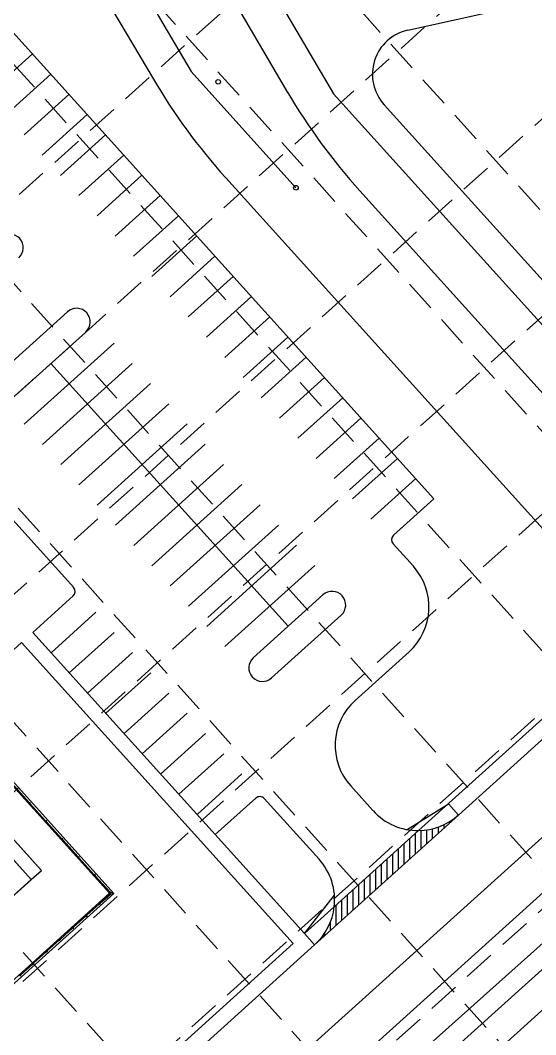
# Model space of a CAD drawing. Header units: inches. Extents: x 5194 to 8721, y 2249 to 5862.
# Drawn here: x 6205 to 6375.3, y 4209.7 to 4544.9 of the extents above; entities that cross this region are included whole.
import ezdxf

# ---------------------------------------------------------------- set-up
doc = ezdxf.new("R2010")
doc.units = ezdxf.units.IN
doc.header["$LTSCALE"] = 60
doc.header["$MEASUREMENT"] = 0
doc.linetypes.add('HIDDEN', pattern=[0.375, 0.25, -0.125])
for name, color, linetype in [('03139 BASE$0$A-CURB', 7, 'Continuous'), ('03139 BASE$0$A1FIELD-SOCCER', 7, 'Continuous'), ('03139 BASE$0$AS-FENCE', 7, 'FENCELINE1'), ('03139 BASE$0$AS-FIELD', 7, 'Continuous'), ('03139 BASE$0$AS-FIELD-LINE', 7, 'Continuous'), ('03139 BASE$0$AS-FIELD-SOCCER', 7, 'Continuous'), ('03139 BASE$0$AS-INFIELD', 8, 'Continuous'), ('03139 BASE$0$CCURB', 7, 'Continuous'), ('03139 BASE$0$CSTRIPE', 8, 'Continuous'), ('03139 BASE$0$CWALK', 7, 'Continuous'), ('03139 TOPO$0$EP', 7, 'Continuous'), ('COORD-CL', 7, 'Continuous'), ('grid', 254, 'HIDDEN')]:
    doc.layers.add(name, color=color, linetype=linetype)
doc.layers.add('Ì', color=7, linetype='Continuous', lineweight=30, true_color=0x607455, plot=False)
doc.linetypes.add('FENCELINE1', pattern='A,0.25,-0.1,[133,ltypeshp.shx,S=0.1,R=0,X=-0.1,Y=0],-0.1,1', length=1.45)

# ---------------------------------------------------------------- blocks, each defined once
blk = doc.blocks.new('03139 BASE$0$discus')
at = {"layer": '03139 BASE$0$AS-FENCE', "ltscale": 0.25}
for p, q in [((18724.6, -5134), (18824.4, -5210.8)), ((18563.5, -5343.1), (18663.3, -5420))]:
    blk.add_line(p, q, dxfattribs=at)
for centre, radius, start, end in [((18644, -5238.6), 132, 52.4028, 232.4028), ((18594.9, -5116.1), 1, 52.4028, 232.4028), ((18594.9, -5116.1), 1, 232.4028, 52.4028), ((18724.6, -5134), 1, 52.4028, 232.4028), ((18724.6, -5134), 1, 232.4028, 52.4028), ((18513.2, -5221.1), 1, 52.4028, 232.4028), ((18513.2, -5221.1), 1, 232.4028, 52.4028), ((18824.4, -5210.8), 1, 52.4028, 232.4028), ((18824.4, -5210.8), 1, 232.4028, 52.4028), ((18563.5, -5343.1), 1, 52.4028, 232.4028), ((18563.5, -5343.1), 1, 232.4028, 52.4028)]:
    blk.add_arc(centre, radius, start, end, dxfattribs=at)
at = {"layer": '03139 BASE$0$AS-FIELD-SOCCER'}
blk.add_circle((18644, -5238.6), 55.2, dxfattribs=at)
at = {"layer": '03139 BASE$0$AS-INFIELD'}
for p, q in [((18698.8, -5245.9), (21260.9, -5587.6)), ((18665.1, -5289.6), (19650.2, -7679.3))]:
    blk.add_line(p, q, dxfattribs=at)
for radius in [51.2, 49.2]:
    blk.add_circle((18644, -5238.6), radius, dxfattribs=at)
blk.add_arc((18644, -5238.6), 2640, 292.3594, 352.4462, dxfattribs=at)
blk = doc.blocks.new('03139 BASE$0$tennis3')
at = {"layer": '03139 BASE$0$AS-FENCE', "ltscale": 0.25}
for p, q in [((-63341.2, -42658.7), (-63401.4, -42590.5)), ((-63277.6, -42730.6), (-63337.9, -42662.4)), ((-63214.1, -42802.6), (-63274.3, -42734.4)), ((-63150.6, -42874.6), (-63210.8, -42806.3)), ((-63087, -42946.5), (-63147.2, -42878.3)), ((-63024, -43017.8), (-63083.7, -42950.3)), ((-63024.3, -43023.5), (-63065.6, -43059.9)), ((-63065.6, -43059.9), (-63024.3, -43023.5)), ((-63069.4, -43063.2), (-63118.5, -43106.6)), ((-63118.5, -43106.6), (-63069.4, -43063.2)), ((-63122.2, -43109.9), (-63171.3, -43153.3)), ((-63171.3, -43153.3), (-63122.2, -43109.9)), ((-63175, -43156.6), (-63224.1, -43199.9)), ((-63224.1, -43199.9), (-63175, -43156.6)), ((-63228, -43203.1), (-63277.1, -43246.4)), ((-63277.1, -43246.4), (-63228, -43203.1)), ((-63280.9, -43249.7), (-63330, -43293.1)), ((-63330, -43293.1), (-63280.9, -43249.7)), ((-63333.7, -43296.4), (-63382.8, -43339.7)), ((-63382.8, -43339.7), (-63333.7, -43296.4))]:
    blk.add_line(p, q, dxfattribs=at)
blk.add_circle((-63021.3, -43020.8), 4, dxfattribs=at)
blk.add_circle((-63021.3, -43020.8), 4, dxfattribs=at)
at = {"layer": '03139 BASE$0$AS-FENCE', "ltscale": 0.25, "extrusion": (0, 0, -1)}
for centre, major_axis, start_param, end_param in [((-63339.5, -42660.5), (2.5, -0.15), 3.926991, 10.210176), ((-63276, -42732.5), (2.5, -0.15), 3.926991, 10.210176), ((-63212.4, -42804.5), (2.5, -0.15), 3.926991, 10.210176), ((-63148.9, -42876.4), (2.5, -0.15), 3.926991, 10.210176), ((-63085.4, -42948.4), (2.5, -0.15), 3.926991, 10.210176), ((-63067.5, -43061.6), (-0.15, -2.5), 0.785398, 7.068583), ((-63120.3, -43108.3), (-0.15, -2.5), 0.785398, 7.068583), ((-63173.2, -43154.9), (-0.15, -2.5), 0.785398, 7.068583), ((-63226, -43201.6), (-0.15, -2.5), 0.785398, 7.068583), ((-63279, -43248.1), (-0.15, -2.5), 0.785398, 7.068583), ((-63331.9, -43294.7), (-0.15, -2.5), 0.785398, 7.068583), ((-63384.7, -43341.4), (-0.15, -2.5), 0.785398, 7.068583)]:
    blk.add_ellipse(centre, major_axis=major_axis, ratio=1, start_param=start_param, end_param=end_param, dxfattribs=at)
at = {"layer": '03139 BASE$0$AS-FIELD'}
for q in [(-63974.3, -41929.7), (-65289.2, -45033.3)]:
    blk.add_line((-63010.5, -43021), q, dxfattribs=at)
at = {"layer": '03139 BASE$0$AS-FIELD-LINE'}
for p, q in [((-63916.1, -42225.2), (-63296.6, -42926.8)), ((-63956.6, -42260.9), (-63337, -42962.5)), ((-63296.6, -42926.8), (-63620.4, -43212.7)), ((-63337, -42962.5), (-63579.9, -43177))]:
    blk.add_line(p, q, dxfattribs=at)
for points in [[(-63916.1, -42225.2), (-63956.6, -42260.9), (-63337, -42962.5), (-63296.6, -42926.8)], [(-64199.5, -42475.4), (-63956.6, -42260.9), (-63337, -42962.5), (-63579.9, -43177)]]:
    blk.add_lwpolyline(points, close=True, dxfattribs=at)
at = {"layer": 'Ì'}
for q in [(-63983.3, -41937.6), (-65288.2, -45016.3)]:
    blk.add_line((-63027.5, -43020), q, dxfattribs=at)

msp = doc.modelspace()

# ---------------------------------------------------------------- hatches: boundary and pattern name
at = {"layer": '03139 BASE$0$CSTRIPE'}
h = msp.add_hatch(dxfattribs=at)
h.set_pattern_fill('ANSI31', color=256, scale=15, angle=45, style=0)
h.paths.add_polyline_path([(6349.79, 4282.28, -0.182676), (6336.62, 4277.13), (6322.68, 4264.56), (6326.03, 4260.85)])
h.paths.add_polyline_path([(6326.03, 4260.85), (6322.68, 4264.56), (6308.75, 4251.98, -0.182676), (6302.27, 4239.41)])

# ---------------------------------------------------------------- linework, layer by layer
at = {"layer": '03139 BASE$0$A1FIELD-SOCCER'}
msp.add_line((6170.16, 4044.25), (6437.71, 4285.68), dxfattribs=at)
at = {"layer": '03139 BASE$0$AS-FENCE', "ltscale": 0.25}
msp.add_lwpolyline([(6206.04, 4101.69), (6412.92, 4288.38)], dxfattribs=at)
at = {"layer": '03139 BASE$0$AS-FIELD'}
msp.add_line((6444.41, 4278.26), (6176.86, 4036.82), dxfattribs=at)
msp.add_line((6444.41, 4278.26), (6176.86, 4036.82), dxfattribs=at)
at = {"layer": '03139 BASE$0$CCURB'}
for p, q in [((6167.71, 4734.57), (6293.33, 4521.1)), ((6207.1, 4596.65), (6249.01, 4525.43)), ((6341.69, 4386.78), (6166.84, 4580.55)), ((6272.9, 4492.87), (6392.05, 4360.83)), ((6317.22, 4488.54), (6414.32, 4380.93)), ((6220.6, 4448.57), (6197.59, 4427.81)), ((6203.62, 4421.12), (6226.63, 4441.89)), ((6156.33, 4430.98), (6222.66, 4357.49)), ((6328.33, 4374.72), (6341.69, 4386.78)), ((6334.89, 4364.47), (6328.19, 4371.9)), ((6305.02, 4355.03), (6282, 4334.26)), ((6222.51, 4354.66), (6209.15, 4342.6)), ((6288.03, 4327.58), (6311.05, 4348.35)), ((6209.15, 4342.6), (6269.45, 4275.79)), ((6315.62, 4320.15), (6333.44, 4336.23)), ((6389.88, 4318.46), (6349.79, 4282.28)), ((6405.96, 4300.64), (6059.81, 3988.28)), ((6321.54, 4283.73), (6314.17, 4291.9)), ((6282.81, 4287.84), (6269.45, 4275.79)), ((6285.63, 4287.7), (6303.72, 4267.65)), ((6302.27, 4239.41), (6045.31, 4007.52))]:
    msp.add_line(p, q, dxfattribs=at)
for centre, radius, start, end in [((6421.38, 4626.86), 200, 210.4736, 222.0636), ((6465.7, 4622.53), 200, 210.4736, 222.0636), ((6201.51, 4469.73), 4.5, 312.0636, 132.0636), ((6223.62, 4445.23), 4.5, 312.0636, 132.0636), ((6329.67, 4373.24), 2, 132.0636, 222.0636), ((6320.04, 4351.07), 20, 312.0636, 42.0636), ((6221.17, 4356.15), 2, 312.0636, 42.0636), ((6308.03, 4351.69), 4.5, 312.0636, 132.0636), ((6285.02, 4330.92), 4.5, 132.0636, 312.0636), ((6329.02, 4305.3), 20, 132.0636, 222.0636), ((6284.15, 4286.36), 2, 42.0636, 132.0636), ((6336.39, 4297.13), 20, 222.0636, 270.654), ((6288.87, 4254.26), 20, 353.4732, 42.0636)]:
    msp.add_arc(centre, radius, start, end, dxfattribs=at)
at = {"layer": '03139 BASE$0$CSTRIPE'}
for p, q in [((6147.03, 4722.4), (6261.45, 4527.94)), ((6209.04, 4533.78), (6194.2, 4520.38)), ((6215.07, 4527.1), (6200.23, 4513.7)), ((6261.45, 4527.94), (6296.08, 4489.57)), ((6221.1, 4520.41), (6206.26, 4507.01)), ((6227.13, 4513.73), (6212.28, 4500.33)), ((6233.16, 4507.05), (6218.31, 4493.65)), ((6239.19, 4500.37), (6224.34, 4486.97)), ((6245.22, 4493.69), (6230.37, 4480.29)), ((6251.25, 4487.01), (6236.4, 4473.61)), ((6257.28, 4480.32), (6242.43, 4466.92)), ((6263.31, 4473.64), (6248.46, 4460.24)), ((6269.34, 4466.96), (6254.49, 4453.56)), ((6275.37, 4460.28), (6260.52, 4446.88)), ((6281.4, 4453.6), (6266.55, 4440.2)), ((6287.43, 4446.92), (6272.58, 4433.52)), ((6293.46, 4440.23), (6278.61, 4426.84)), ((6236, 4438.23), (6206.31, 4411.43)), ((6299.49, 4433.55), (6284.64, 4420.15)), ((6242.03, 4431.54), (6212.34, 4404.75)), ((6215.13, 4431.51), (6293.51, 4344.65)), ((6305.52, 4426.87), (6290.67, 4413.47)), ((6248.06, 4424.86), (6218.37, 4398.06)), ((6311.55, 4420.19), (6296.7, 4406.79)), ((6254.09, 4418.18), (6224.4, 4391.38)), ((6317.58, 4413.51), (6302.73, 4400.11)), ((6260.12, 4411.5), (6230.43, 4384.7)), ((6323.61, 4406.83), (6308.76, 4393.43)), ((6266.15, 4404.82), (6236.46, 4378.02)), ((6329.64, 4400.14), (6314.79, 4386.75)), ((6272.18, 4398.14), (6242.49, 4371.34)), ((6335.67, 4393.46), (6320.82, 4380.06)), ((6278.21, 4391.45), (6248.52, 4364.66)), ((6284.24, 4384.77), (6254.54, 4357.97)), ((6290.27, 4378.09), (6260.57, 4351.29)), ((6296.3, 4371.41), (6266.6, 4344.61)), ((6302.33, 4364.73), (6272.63, 4337.93)), ((6230.03, 4349.32), (6215.18, 4335.92)), ((6236.06, 4342.64), (6221.21, 4329.24)), ((6242.09, 4335.96), (6227.24, 4322.56)), ((6248.12, 4329.27), (6233.27, 4315.88)), ((6254.15, 4322.59), (6239.3, 4309.19)), ((6260.18, 4315.91), (6245.33, 4302.51)), ((6266.21, 4309.23), (6251.36, 4295.83)), ((6272.23, 4302.55), (6257.39, 4289.15)), ((6278.26, 4295.87), (6263.42, 4282.47)), ((6302.27, 4239.41), (6349.79, 4282.28)), ((6308.75, 4251.98), (6336.62, 4277.13))]:
    msp.add_line(p, q, dxfattribs=at)
at = {"layer": '03139 BASE$0$CWALK'}
for p, q in [((6239.73, 4637.46), (6308.52, 4520.56)), ((6333.1, 4541.7), (6534.81, 4586.32)), ((6308.52, 4520.56), (6425.46, 4390.98)), ((6325.21, 4517), (6432.88, 4397.68)), ((6205.44, 4339.25), (6181.64, 4317.78)), ((6205.44, 4339.25), (6295.21, 4239.77)), ((6382.07, 4318.15), (6336.62, 4277.13)), ((6332.8, 4277.46), (6346.44, 4286)), ((6346.44, 4286), (6349.79, 4282.28)), ((6269.45, 4275.79), (6298.92, 4243.12)), ((6298.92, 4243.12), (6308.81, 4255.81)), ((6308.75, 4251.98), (6298.92, 4243.12)), ((6302.27, 4239.41), (6298.92, 4243.12)), ((6295.21, 4239.77), (6029.65, 4000.12))]:
    msp.add_line(p, q, dxfattribs=at)
for points in [[(6344.25, 4281.06, 0, 0.52, 0), (6345.43, 4282.14, 0, 0, 0), (6347, 4283.57, 0, 0, 0)], [(6304.82, 4245.51, 0, 0.52, 0), (6303.64, 4244.43, 0, 0, 0), (6302.07, 4242.99, 0, 0, 0)]]:
    msp.add_lwpolyline(points, format="xyseb", dxfattribs=at)
for centre, radius, start, end in [((6336.34, 4527.05), 15, 102.4736, 222.0636), ((6336.39, 4297.13), 20, 270.654, 312.0636), ((6288.87, 4254.26), 20, 312.0636, 353.4732)]:
    msp.add_arc(centre, radius, start, end, dxfattribs=at)
at = {"layer": '03139 TOPO$0$EP'}
msp.add_lwpolyline([(6042.79, 3934.98, -0.008079), (6013.35, 3967.51, -0.016526), (5999.19, 3984.81, -0.002102), (5978.86, 4011.61, 0.001504), (5950.69, 4048.83, 0.0006), (5916.6, 4093.49, -0.001774), (5905.03, 4108.72, -0.005464), (5891.04, 4127.69, 0.003743), (5871.23, 4154.76, 0.002363), (5840.58, 4195.59, -0.003263), (5818.23, 4225.47, -0.000052), (5802.7, 4246.53, 0.000035), (5779.67, 4277.75, 0.000042), (5748.54, 4319.94, 0.000118), (5737.47, 4334.93, 0.00762), (5730.66, 4343.87, -0.003741), (5715.78, 4363.06, -0.01002), (5697.64, 4387.85, 0.017976), (5688.34, 4400.16, 0.000131), (5687.67, 4400.98, 0.000003), (5652.93, 4443.58, 0.000043), (5644.02, 4454.5, 0.00002), (5624.96, 4477.86, 0.00002)], format="xyb", dxfattribs=at)
at = {"layer": 'COORD-CL'}
for centre in [(6270.39, 4524.58), (6296.08, 4489.57)]:
    msp.add_circle(centre, 0.75, dxfattribs=at)
at = {"layer": 'grid', "color": 252, "linetype": 'HIDDEN', "lineweight": 0, "ltscale": 0.7}
for p, q in [((7090.24, 5284.92), (5828.35, 4148.41)), ((7122.71, 5248.87), (5860.82, 4112.36)), ((7155.18, 5212.82), (5893.29, 4076.31)), ((7187.64, 5176.77), (5925.76, 4040.26)), ((7220.11, 5140.72), (5958.22, 4004.21)), ((7252.58, 5104.67), (5990.69, 3968.16)), ((5842.61, 5075.32), (7855.6, 2840.26)), ((7285.05, 5068.62), (6023.16, 3932.12)), ((5806.56, 5042.86), (7819.55, 2807.8)), ((5770.51, 5010.39), (7783.5, 2775.33)), ((5734.46, 4977.92), (7747.45, 2742.86)), ((5698.41, 4945.45), (7711.4, 2710.39)), ((5662.36, 4912.99), (7675.35, 2677.93)), ((5626.31, 4880.52), (7639.3, 2645.46))]:
    msp.add_line(p, q, dxfattribs=at)

# ---------------------------------------------------------------- block references
at = {"layer": '03139 BASE$0$A-CURB', "ltscale": 0.25, "xscale": 0.08333333333370901, "yscale": 0.08333333333303017, "zscale": 0.0833333333336975, "rotation": 0.6173540080962685}
msp.add_blockref('03139 BASE$0$tennis3', (11447.87, 7897.84), dxfattribs=at)
at = {"layer": '03139 BASE$0$AS-FIELD-LINE', "ltscale": 0.25, "xscale": 0.08333333333347949, "yscale": 0.08333333333303017, "zscale": 0.0833333333336975, "rotation": 289.4382054270118}
msp.add_blockref('03139 BASE$0$discus', (6305.89, 5880.51), dxfattribs=at)

doc.saveas('drawing.dxf')
